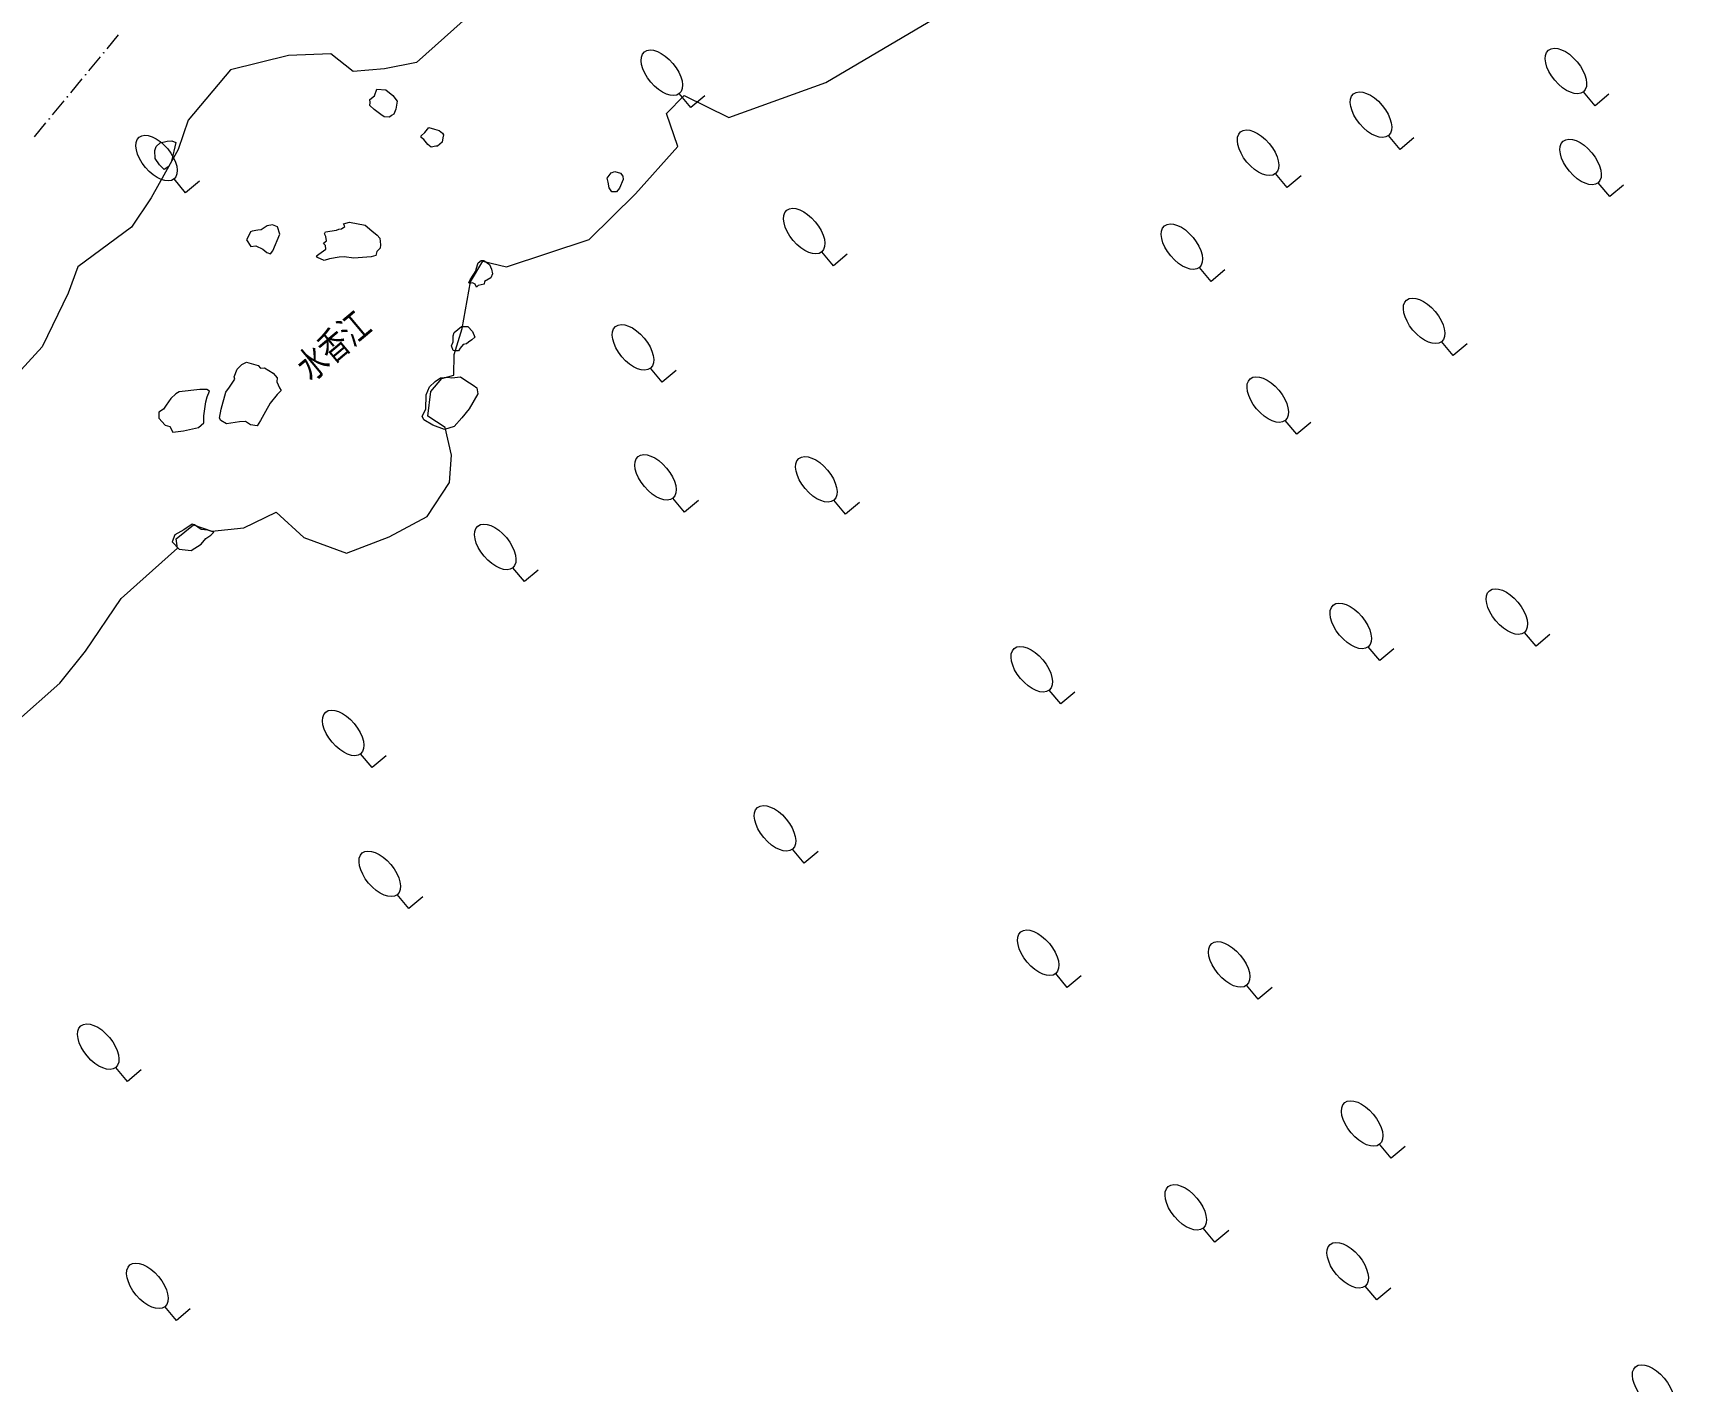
# Model space of a CAD drawing. Header units: metres. Extents: x -10443 to -4073, y -33280 to -26846.
# Drawn here: x -7985.54 to -7940.14, y -29597.36 to -29560.15 of the extents above; entities that cross this region are included whole.
import ezdxf
from ezdxf.enums import TextEntityAlignment as Align

# ---------------------------------------------------------------- set-up
doc = ezdxf.new("R2010")
doc.units = ezdxf.units.M
doc.header["$MEASUREMENT"] = 0
doc.linetypes.add('CONTINUOUS_1', pattern=[0])
doc.linetypes.add('CONTINUOUS_2', pattern=[0])
for name, color, linetype, lineweight in [('園路', 241, 'CONTINUOUS_2', 18), ('木', 254, 'CONTINUOUS_2', 18), ('構造物', 241, 'CONTINUOUS_2', 18), ('石', 241, 'CONTINUOUS_2', 18), ('護岸', 241, 'CONTINUOUS_2', 18)]:
    doc.layers.add(name, color=color, linetype=linetype, lineweight=lineweight)
doc.styles.add('MS Gothic', font='MS Gothic.ttf')

msp = doc.modelspace()

# ---------------------------------------------------------------- hatches: boundary and pattern name
at = {"layer": '園路', "linetype": 'CONTINUOUS_1', "lineweight": 18}
for points in [[(-7983.58, -29560.698, 1), (-7983.595, -29560.698, 1)], [(-7984.081, -29561.306, 1), (-7984.096, -29561.306, 1)], [(-7984.582, -29561.914, 1), (-7984.597, -29561.914, 1)], [(-7985.083, -29562.522, 1), (-7985.098, -29562.522, 1)]]:
    msp.add_hatch(color=241, dxfattribs=at).paths.add_polyline_path(points, flags=0)

# ---------------------------------------------------------------- linework, layer by layer
at = {"layer": '園路', "color": 1, "linetype": 'CONTINUOUS_1', "lineweight": 18}
for p, q in [((-7983.496, -29560.587), (-7983.178, -29560.202)), ((-7983.997, -29561.195), (-7983.679, -29560.809)), ((-7984.498, -29561.803), (-7984.18, -29561.417)), ((-7984.999, -29562.411), (-7984.681, -29562.025)), ((-7985.5, -29563.018), (-7985.182, -29562.633))]:
    msp.add_line(p, q, dxfattribs=at)
for centre in [(-7983.588, -29560.698), (-7984.089, -29561.306), (-7984.589, -29561.914), (-7985.09, -29562.522)]:
    msp.add_circle(centre, 0.0075, dxfattribs=at)
at = {"layer": '木', "color": 1, "linetype": 'CONTINUOUS_1', "lineweight": 18}
for p, q in [((-7967.381, -29562.209), (-7967.702, -29561.826)), ((-7966.998, -29561.888), (-7967.381, -29562.209)), ((-7942.43, -29562.159), (-7942.751, -29561.776)), ((-7942.047, -29561.837), (-7942.43, -29562.159)), ((-7947.81, -29563.363), (-7948.131, -29562.98)), ((-7947.427, -29563.042), (-7947.81, -29563.363)), ((-7950.927, -29564.415), (-7951.248, -29564.032)), ((-7950.544, -29564.094), (-7950.927, -29564.415)), ((-7981.326, -29564.564), (-7981.647, -29564.181)), ((-7980.943, -29564.242), (-7981.326, -29564.564)), ((-7942.024, -29564.669), (-7942.346, -29564.286)), ((-7941.641, -29564.348), (-7942.024, -29564.669)), ((-7963.451, -29566.576), (-7963.773, -29566.193)), ((-7963.068, -29566.255), (-7963.451, -29566.576)), ((-7953.028, -29567.006), (-7953.35, -29566.623)), ((-7952.645, -29566.685), (-7953.028, -29567.006)), ((-7946.345, -29569.053), (-7946.666, -29568.67)), ((-7945.962, -29568.732), (-7946.345, -29569.053)), ((-7968.176, -29569.785), (-7968.498, -29569.402)), ((-7967.793, -29569.464), (-7968.176, -29569.785)), ((-7950.66, -29571.226), (-7950.981, -29570.843)), ((-7950.277, -29570.904), (-7950.66, -29571.226)), ((-7967.557, -29573.372), (-7967.878, -29572.989)), ((-7967.174, -29573.051), (-7967.557, -29573.372)), ((-7963.117, -29573.428), (-7963.439, -29573.044)), ((-7962.734, -29573.106), (-7963.117, -29573.428)), ((-7971.977, -29575.294), (-7972.299, -29574.911)), ((-7971.594, -29574.973), (-7971.977, -29575.294)), ((-7944.059, -29577.076), (-7944.38, -29576.693)), ((-7943.676, -29576.754), (-7944.059, -29577.076)), ((-7948.37, -29577.474), (-7948.691, -29577.091)), ((-7947.987, -29577.152), (-7948.37, -29577.474)), ((-7957.173, -29578.668), (-7957.495, -29578.285)), ((-7956.79, -29578.347), (-7957.173, -29578.668)), ((-7976.176, -29580.426), (-7976.498, -29580.043)), ((-7975.793, -29580.105), (-7976.176, -29580.426)), ((-7964.257, -29583.059), (-7964.579, -29582.676)), ((-7963.874, -29582.737), (-7964.257, -29583.059)), ((-7975.167, -29584.314), (-7975.488, -29583.931)), ((-7974.784, -29583.993), (-7975.167, -29584.314)), ((-7956.994, -29586.493), (-7957.315, -29586.11)), ((-7956.611, -29586.171), (-7956.994, -29586.493)), ((-7951.725, -29586.813), (-7952.046, -29586.43)), ((-7951.342, -29586.492), (-7951.725, -29586.813)), ((-7982.934, -29589.085), (-7983.255, -29588.702)), ((-7982.551, -29588.763), (-7982.934, -29589.085)), ((-7948.054, -29591.205), (-7948.375, -29590.822)), ((-7947.67, -29590.883), (-7948.054, -29591.205)), ((-7952.924, -29593.519), (-7953.245, -29593.136)), ((-7952.541, -29593.197), (-7952.924, -29593.519)), ((-7948.453, -29595.116), (-7948.775, -29594.733)), ((-7948.07, -29594.795), (-7948.453, -29595.116)), ((-7981.58, -29595.684), (-7981.901, -29595.301)), ((-7981.197, -29595.363), (-7981.58, -29595.684))]:
    msp.add_line(p, q, dxfattribs=at)
for centre in [(-7968.184, -29561.251), (-7943.233, -29561.201), (-7948.613, -29562.406), (-7951.73, -29563.458), (-7982.129, -29563.606), (-7942.828, -29563.712), (-7964.255, -29565.619), (-7953.832, -29566.049), (-7947.149, -29568.096), (-7968.98, -29568.828), (-7951.463, -29570.268), (-7968.36, -29572.415), (-7963.921, -29572.47), (-7972.781, -29574.336), (-7944.863, -29576.118), (-7949.173, -29576.516), (-7957.977, -29577.711), (-7976.98, -29579.469), (-7965.061, -29582.101), (-7975.97, -29583.357), (-7957.797, -29585.535), (-7952.528, -29585.856), (-7983.737, -29588.127), (-7948.857, -29590.247), (-7953.727, -29592.561), (-7949.257, -29594.159), (-7982.383, -29594.727), (-7940.829, -29597.534)]:
    msp.add_ellipse(centre, major_axis=(-0.482, 0.575), ratio=0.533333, dxfattribs=at)
at = {"layer": '石', "color": 4, "linetype": 'CONTINUOUS_2', "lineweight": 18, "flags": 128}
for points in [[(-7976.242, -29561.989), (-7976.114, -29561.882), (-7976.052, -29561.698), (-7975.801, -29561.725), (-7975.612, -29561.88), (-7975.485, -29562.038), (-7975.521, -29562.254), (-7975.58, -29562.393), (-7975.643, -29562.431), (-7975.699, -29562.472), (-7975.848, -29562.465), (-7975.938, -29562.402), (-7976.125, -29562.268), (-7976.242, -29562.154), (-7976.234, -29562.068), (-7976.242, -29561.989)], [(-7974.825, -29562.987), (-7974.721, -29562.897), (-7974.611, -29562.761), (-7974.456, -29562.802), (-7974.334, -29562.846), (-7974.237, -29562.92), (-7974.21, -29562.964), (-7974.225, -29563.042), (-7974.247, -29563.164), (-7974.308, -29563.218), (-7974.373, -29563.272), (-7974.426, -29563.277), (-7974.551, -29563.299), (-7974.64, -29563.226), (-7974.75, -29563.092), (-7974.828, -29563.039), (-7974.825, -29562.987)], [(-7981.593, -29563.178), (-7981.72, -29563.686), (-7981.789, -29563.84), (-7981.919, -29563.921), (-7982.044, -29563.787), (-7982.168, -29563.62), (-7982.179, -29563.399), (-7982.142, -29563.281), (-7982.034, -29563.182), (-7981.832, -29563.14), (-7981.705, -29563.129), (-7981.593, -29563.178)], [(-7969.665, -29564.124), (-7969.586, -29564.015), (-7969.481, -29563.973), (-7969.321, -29564.019), (-7969.26, -29564.105), (-7969.249, -29564.199), (-7969.35, -29564.439), (-7969.44, -29564.539), (-7969.561, -29564.538), (-7969.636, -29564.428), (-7969.666, -29564.27), (-7969.691, -29564.16), (-7969.665, -29564.124)], [(-7979.529, -29566.048), (-7979.387, -29566.026), (-7979.2, -29566.122), (-7979.087, -29566.207), (-7978.987, -29566.245), (-7978.916, -29566.165), (-7978.729, -29565.7), (-7978.792, -29565.504), (-7978.931, -29565.446), (-7979.081, -29565.476), (-7979.241, -29565.589), (-7979.336, -29565.595), (-7979.489, -29565.622), (-7979.539, -29565.643), (-7979.596, -29565.759), (-7979.651, -29565.864), (-7979.529, -29566.048)], [(-7976.929, -29565.494), (-7976.967, -29565.419), (-7976.8, -29565.374), (-7976.376, -29565.454), (-7976.192, -29565.61), (-7976.041, -29565.735), (-7975.964, -29565.819), (-7975.951, -29565.995), (-7975.961, -29566.092), (-7976.05, -29566.184), (-7976.073, -29566.295), (-7976.206, -29566.326), (-7976.685, -29566.367), (-7976.948, -29566.326), (-7977.09, -29566.339), (-7977.359, -29566.385), (-7977.503, -29566.431), (-7977.684, -29566.35), (-7977.713, -29566.304), (-7977.462, -29566.118), (-7977.471, -29566.015), (-7977.511, -29565.968), (-7977.526, -29565.949), (-7977.436, -29565.888), (-7977.459, -29565.768), (-7977.493, -29565.694), (-7977.471, -29565.641), (-7977.163, -29565.594), (-7977.099, -29565.569), (-7977.022, -29565.561), (-7976.929, -29565.494)], [(-7979.903, -29569.429), (-7979.78, -29569.297), (-7979.649, -29569.24), (-7979.322, -29569.33), (-7979.257, -29569.403), (-7979.154, -29569.391), (-7978.914, -29569.538), (-7978.796, -29569.67), (-7978.812, -29569.778), (-7978.736, -29569.944), (-7978.688, -29570.018), (-7978.798, -29570.127), (-7978.996, -29570.371), (-7979.125, -29570.596), (-7979.261, -29570.848), (-7979.354, -29570.989), (-7979.533, -29570.97), (-7979.671, -29570.877), (-7979.838, -29570.88), (-7980.203, -29570.938), (-7980.358, -29570.85), (-7980.395, -29570.781), (-7980.348, -29570.537), (-7980.217, -29570.066), (-7980.112, -29569.922), (-7980.061, -29569.847), (-7979.972, -29569.702), (-7979.984, -29569.645), (-7979.903, -29569.429)], [(-7982.067, -29570.615), (-7982.066, -29570.784), (-7981.895, -29570.972), (-7981.762, -29571.013), (-7981.679, -29571.17), (-7981.382, -29571.129), (-7980.974, -29571.037), (-7980.825, -29570.912), (-7980.823, -29570.72), (-7980.768, -29570.335), (-7980.735, -29570.197), (-7980.666, -29570.04), (-7980.742, -29569.987), (-7980.938, -29569.993), (-7981.508, -29570.051), (-7981.594, -29570.113), (-7981.738, -29570.236), (-7981.86, -29570.42), (-7981.935, -29570.529), (-7982.067, -29570.615)]]:
    msp.add_lwpolyline(points, dxfattribs=at)
for points in [[(-7973.508, -29567.044), (-7973.47, -29566.96), (-7973.305, -29566.707), (-7973.313, -29566.666), (-7973.252, -29566.498), (-7973.171, -29566.429), (-7973.093, -29566.432), (-7973.008, -29566.493), (-7972.939, -29566.545), (-7972.89, -29566.672), (-7972.86, -29566.797), (-7972.906, -29566.905), (-7973.076, -29567.014), (-7973.085, -29567.085), (-7973.25, -29567.12), (-7973.302, -29567.163), (-7973.34, -29567.087), (-7973.413, -29567.047), (-7973.479, -29567.07)], [(-7973.988, -29568.788), (-7973.947, -29568.674), (-7973.943, -29568.513), (-7973.915, -29568.414), (-7973.712, -29568.255), (-7973.539, -29568.256), (-7973.408, -29568.387), (-7973.345, -29568.551), (-7973.428, -29568.618), (-7973.516, -29568.68), (-7973.578, -29568.732), (-7973.667, -29568.752), (-7973.748, -29568.852), (-7973.799, -29568.92), (-7973.887, -29568.928), (-7973.941, -29568.919)], [(-7974.181, -29571.092), (-7974.505, -29570.977), (-7974.749, -29570.832), (-7974.797, -29570.73), (-7974.699, -29570.531), (-7974.691, -29570.137), (-7974.594, -29569.917), (-7974.437, -29569.77), (-7974.295, -29569.667), (-7974.1, -29569.646), (-7973.984, -29569.671), (-7973.739, -29569.64), (-7973.592, -29569.74), (-7973.39, -29569.867), (-7973.293, -29569.945), (-7973.259, -29570.112), (-7973.505, -29570.52), (-7973.703, -29570.771), (-7973.914, -29571.012)], [(-7981.625, -29574.002), (-7981.7, -29574.199), (-7981.508, -29574.394), (-7981.177, -29574.431), (-7980.896, -29574.256), (-7980.773, -29574.099), (-7980.633, -29574.014), (-7980.548, -29573.925), (-7980.713, -29573.876), (-7980.901, -29573.854), (-7981.086, -29573.722), (-7981.142, -29573.706), (-7981.377, -29573.86)]]:
    msp.add_lwpolyline(points, close=True, dxfattribs=at)
at = {"layer": '護岸', "color": 1, "linetype": 'CONTINUOUS_2', "lineweight": 18, "flags": 128}
msp.add_lwpolyline([(-7940.304, -29520.437), (-7941.692, -29520.329), (-7941.807, -29520.309), (-7942.051, -29520.547), (-7942.666, -29520.753), (-7942.885, -29520.702), (-7943.932, -29520.893), (-7944.613, -29521.23), (-7945.302, -29521.079), (-7945.992, -29521.205), (-7947.38, -29521.49), (-7948.227, -29521.89), (-7948.417, -29522.28), (-7948.783, -29522.939), (-7949.865, -29523.193), (-7950.577, -29523.258), (-7951.341, -29523.652), (-7952.622, -29524.702), (-7953.574, -29526.595), (-7954.904, -29528.352), (-7957.82, -29531.781), (-7959.549, -29533.13), (-7960.756, -29536.037), (-7961.795, -29539.455), (-7962.449, -29541.143), (-7963.576, -29542.767), (-7965.702, -29544.919), (-7966.966, -29546.71), (-7967.017, -29547.608), (-7966.945, -29548.653), (-7966.87, -29550.73), (-7967.314, -29552.247), (-7967.154, -29552.658), (-7967.573, -29553.068), (-7968.108, -29553.819), (-7968.133, -29554.628), (-7968.525, -29555.44), (-7968.423, -29555.701), (-7968.108, -29555.951), (-7968.841, -29556.911), (-7971.607, -29558.346), (-7973.414, -29559.588), (-7974.952, -29560.968), (-7975.836, -29561.143), (-7976.704, -29561.218), (-7977.318, -29560.726), (-7978.489, -29560.773), (-7980.091, -29561.173), (-7981.261, -29562.558), (-7981.537, -29563.368), (-7982.277, -29564.705), (-7982.825, -29565.511), (-7984.305, -29566.602), (-7984.564, -29567.328), (-7985.282, -29568.811), (-7985.869, -29569.451), (-7986.327, -29569.685), (-7987.956, -29571.567), (-7989.939, -29575.009), (-7991.72, -29577.082), (-7992.73, -29580.075), (-7992.943, -29581.698), (-7993.338, -29582.851), (-7993.745, -29583.36), (-7994.305, -29584.366), (-7994.434, -29584.705), (-7994.595, -29585.09), (-7994.893, -29585.366), (-7994.986, -29585.908), (-7994.673, -29585.941), (-7994.125, -29585.783), (-7993.701, -29585.914), (-7993.497, -29586.084), (-7993.339, -29586.566), (-7993.443, -29586.748), (-7993.286, -29587.248), (-7993.673, -29587.466), (-7993.514, -29587.769), (-7993.231, -29587.867), (-7993.116, -29588.17), (-7992.637, -29588.271), (-7992.103, -29588.728), (-7991.947, -29589.293), (-7991.654, -29589.485), (-7990.935, -29589.247), (-7989.84, -29587.978), (-7989.395, -29587.219), (-7989.103, -29586.069), (-7989.013, -29585.297), (-7989.365, -29584.398), (-7989.865, -29583.622), (-7989.745, -29582.642), (-7989.358, -29581.814), (-7989.508, -29580.946), (-7988.639, -29579.733), (-7988.698, -29578.846), (-7988.596, -29578.559), (-7988.317, -29578.191), (-7988.106, -29578.173), (-7987.885, -29578.356), (-7987.601, -29578.126), (-7987.428, -29578.06), (-7987.071, -29578.048), (-7986.783, -29578.219), (-7986.621, -29578.294), (-7986.67, -29578.795), (-7986.38, -29579.181), (-7986.02, -29579.181), (-7984.794, -29578.093), (-7984.088, -29577.208), (-7983.103, -29575.759), (-7981.553, -29574.37), (-7981.592, -29574.114), (-7981.107, -29573.725), (-7980.599, -29573.903), (-7979.719, -29573.805), (-7978.831, -29573.38), (-7978.06, -29574.073), (-7976.888, -29574.504), (-7975.71, -29574.055), (-7974.663, -29573.494), (-7974.042, -29572.553), (-7973.989, -29571.806), (-7974.162, -29571.035), (-7974.641, -29570.727), (-7974.564, -29570.047), (-7974.259, -29569.691), (-7973.929, -29569.599), (-7973.92, -29569.026), (-7973.693, -29568.307), (-7973.468, -29567.024), (-7973.12, -29566.449), (-7972.474, -29566.609), (-7970.194, -29565.852), (-7968.914, -29564.589), (-7967.744, -29563.287), (-7968.054, -29562.377), (-7967.569, -29561.876), (-7966.34, -29562.486), (-7963.661, -29561.521), (-7959.963, -29559.342), (-7959.588, -29557.119), (-7959.549, -29555.846), (-7959.712, -29555.303), (-7959.573, -29554.609), (-7959.174, -29554.538), (-7958.941, -29551.696), (-7958.919, -29548.98), (-7959.599, -29547.967), (-7959.157, -29544.392), (-7957.657, -29540.559), (-7957.567, -29537.209), (-7957.179, -29536.166), (-7956.535, -29532.639, -0.003818), (-7955.38, -29531.468), (-7954.111, -29529.713, -0.220219), (-7951.914, -29527.655), (-7950.986, -29527.279), (-7950.536, -29526.361, -0.321841), (-7947.448, -29523.971, 0.127874), (-7945.457, -29523.721, -0.210025), (-7942.307, -29522.41), (-7941.568, -29522.461), (-7941.394, -29522.499), (-7941.176, -29522.359), (-7940.909, -29522.428), (-7940.713, -29522.741), (-7940.414, -29522.758), (-7940.138, -29523.019)], format="xyb", dxfattribs=at)

# ---------------------------------------------------------------- texts
at = {"layer": '構造物', "style": 'MS Gothic'}
msp.add_text('水香江', height=0.75, rotation=40, dxfattribs=at).set_placement((-7977.872, -29569.786), (-7976.149, -29568.34), align=Align.FIT)

doc.saveas('drawing.dxf')
